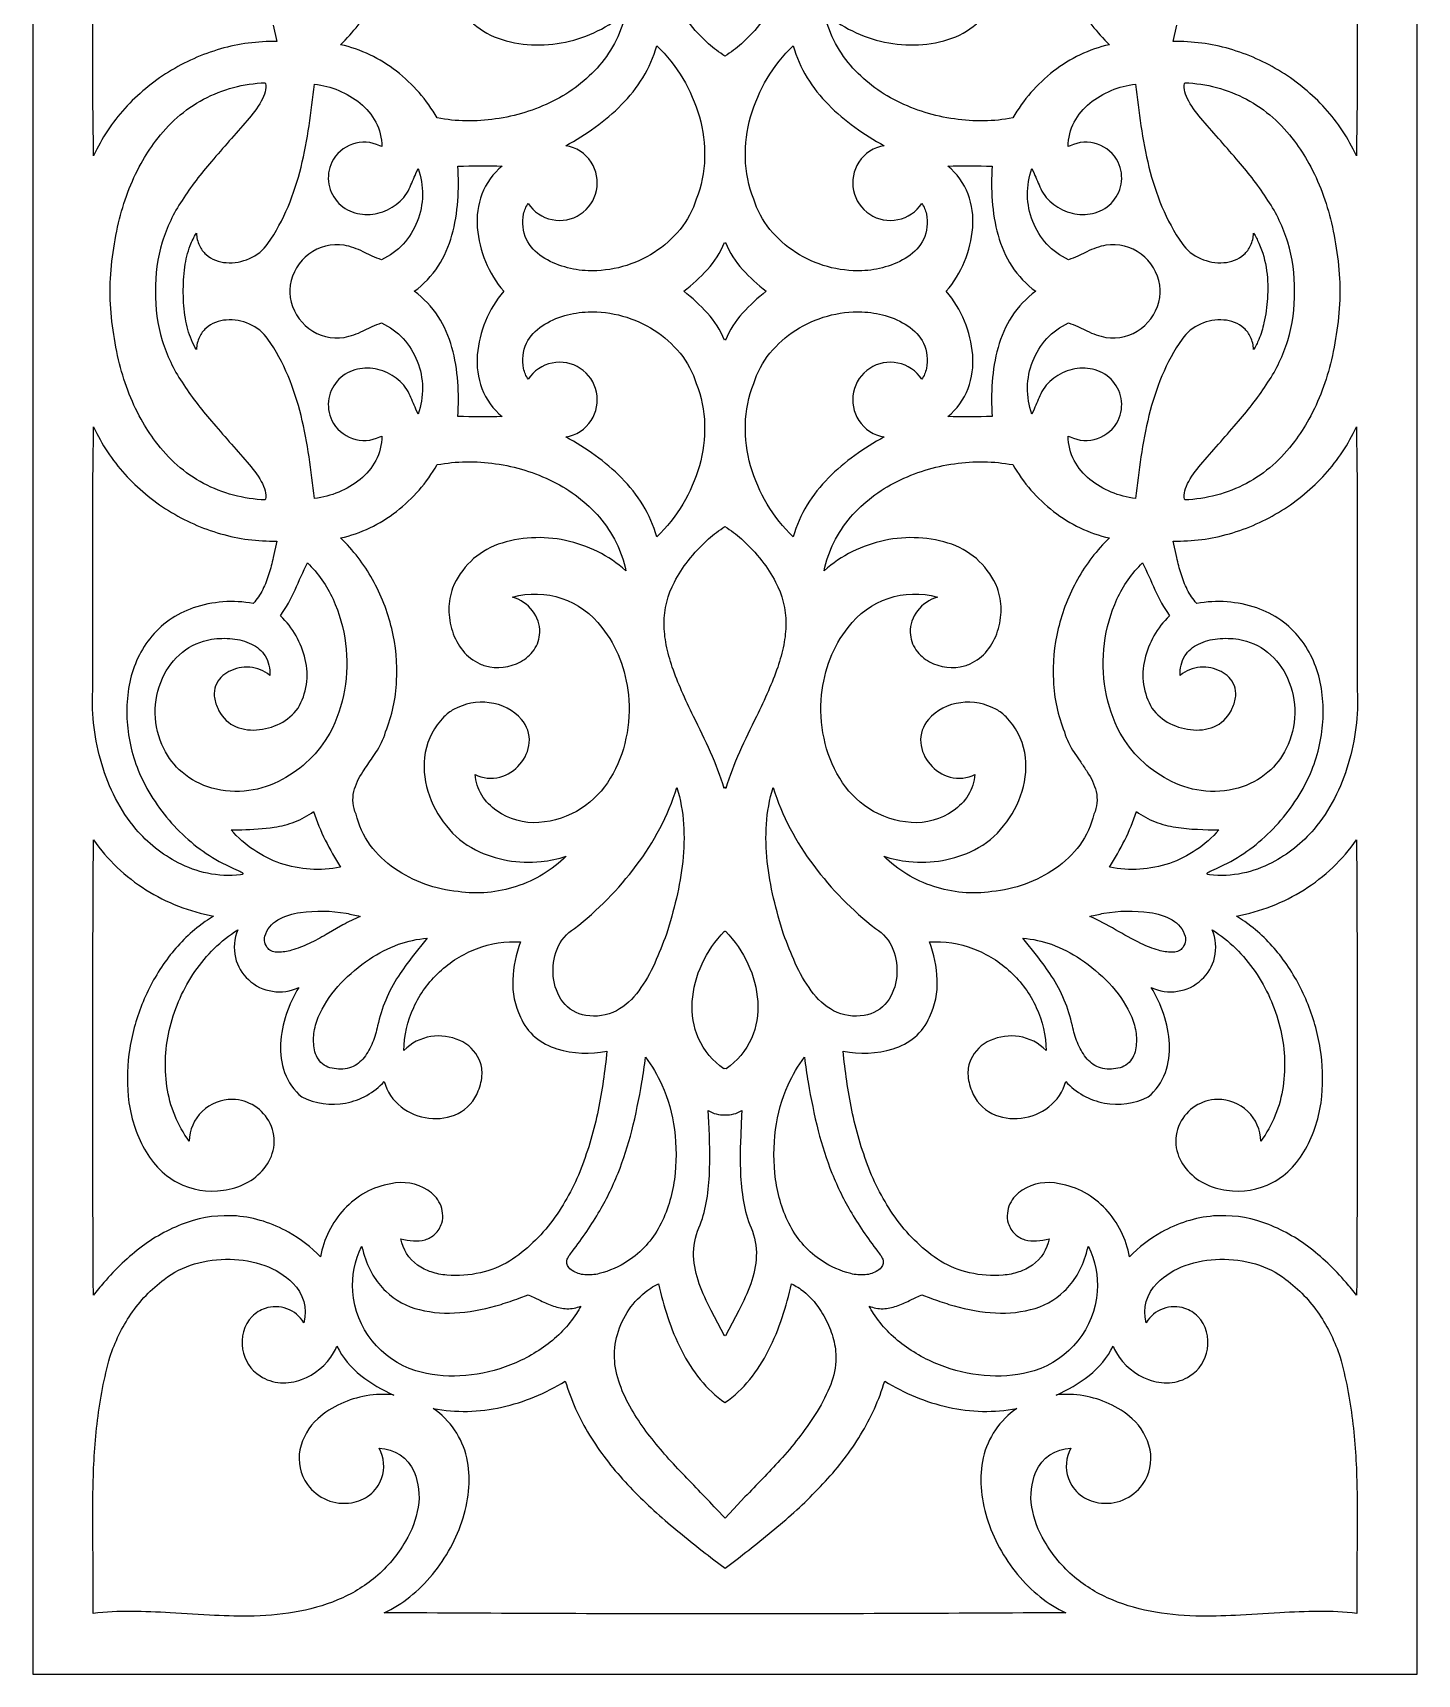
# Model space of a CAD drawing. Extents: x 10.7 to 28.6, y 1.8 to 37.6.
# Drawn here: x 10.74 to 28.63, y 1.81 to 23.03 of the extents above; entities that cross this region are included whole.
import ezdxf

# ---------------------------------------------------------------- set-up
doc = ezdxf.new("R2010")
doc.units = 0
doc.header["$LTSCALE"] = 100
doc.layers.add('LAYER_1', color=1, linetype='CONTINUOUS')

msp = doc.modelspace()

# ---------------------------------------------------------------- linework, layer by layer
at = {"layer": 'LAYER_1', "color": 7}
msp.add_lwpolyline([(10.737172, 19.685039), (10.737172, 1.810754), (19.685039, 1.810754), (28.632907, 1.810754), (28.632907, 19.685039), (28.632907, 37.559325), (19.685039, 37.559325), (10.737172, 37.559325), (10.737172, 19.685039)], close=True, dxfattribs=at)
for points in [[(19.685039, 26.093237), (19.695223, 26.112372, 0.034357), (19.872605, 25.640582, 0.008153), (20.091814, 25.179842, -0.0101), (20.245529, 24.849038, -0.020698), (20.36591, 24.542667, -0.034134), (20.444235, 24.254788, -0.048717), (20.471783, 23.979461, -0.120221), (20.339657, 23.442698, -0.049009), (20.162541, 23.16938, -0.036555), (19.89976, 22.88485, -0.03744), (19.685039, 22.724519, -0.03744), (19.470319, 22.88485, -0.036555), (19.207538, 23.16938, -0.049009), (19.030421, 23.442698, -0.120221), (18.898296, 23.979461, -0.048717), (18.925844, 24.254788, -0.034134), (19.004169, 24.542667, -0.020698), (19.12455, 24.849038, -0.0101), (19.278265, 25.179842, 0.008153), (19.497474, 25.640582, 0.034357), (19.674855, 26.112372), (19.685039, 26.093237)], [(18.802922, 22.858867, -0.132654), (19.353821, 21.940378, -0.075369), (19.421183, 21.407392, -0.086947), (19.314055, 20.876406, -0.095408), (19.104106, 20.485199, -0.080804), (18.770461, 20.188364, -0.151536), (17.914685, 19.950454, -0.059167), (17.612688, 19.999775, -0.078579), (17.322016, 20.131759, -0.131786), (17.119571, 20.356266, -0.163584), (17.082257, 20.683156, -0.114069), (17.14198, 20.821122, 0.199588), (17.449353, 20.611821, 0.199588), (17.814698, 20.681165, 0.199588), (18.023998, 20.988539, 0.199588), (17.954654, 21.353883, 0.218341), (17.626927, 21.566969, 0.029699), (18.006738, 21.806609, 0.042028), (18.348588, 22.097622, 0.057114), (18.623605, 22.446283, 0.070993), (18.802922, 22.858867)], [(20.567157, 22.858867, 0.070993), (20.746473, 22.446283, 0.057114), (21.021491, 22.097622, 0.042028), (21.36334, 21.806609, 0.029699), (21.743152, 21.566969, 0.218341), (21.415425, 21.353883, 0.199588), (21.346081, 20.988539, 0.199588), (21.555381, 20.681165, 0.199588), (21.920725, 20.611821, 0.199588), (22.228098, 20.821122, -0.114069), (22.287822, 20.683156, -0.163584), (22.250508, 20.356266, -0.131786), (22.048063, 20.131759, -0.078579), (21.75739, 19.999775, -0.059167), (21.455394, 19.950454, -0.151536), (20.599618, 20.188364, -0.080804), (20.265973, 20.485199, -0.095408), (20.056023, 20.876406, -0.086947), (19.948896, 21.407392, -0.075369), (20.016258, 21.940378, -0.132654), (20.567157, 22.858867)], [(12.324726, 19.685039, 0.08176), (12.409436, 19.047778, 0.068302), (12.665619, 18.509098, 0.033462), (13.047239, 18.006426, 0.001609), (13.50826, 17.477185, -0.049194), (13.68973, 17.228208, -0.063466), (13.740995, 17.105663, -0.130483), (13.743564, 16.99696), (13.740628, 16.988533, -0.111816), (12.944608, 17.201407, -0.111816), (12.324756, 17.744312, -0.035522), (12.136828, 18.031015, -0.068273), (11.846307, 18.799211, -0.05385), (11.735484, 19.685039, -0.05385), (11.846307, 20.570868, -0.068273), (12.136828, 21.339064, -0.035522), (12.324756, 21.625766, -0.111816), (12.944608, 22.168672, -0.111816), (13.740628, 22.381545), (13.743564, 22.373119, -0.130483), (13.740995, 22.264416, -0.063466), (13.68973, 22.141871, -0.049194), (13.50826, 21.892894, 0.001609), (13.047239, 21.363653, 0.033462), (12.665619, 20.860981, 0.068302), (12.409436, 20.322301, 0.08176), (12.324726, 19.685039)], [(14.059496, 19.685039, 0.032219), (14.065966, 19.605669, 0.199588), (14.306376, 19.202969, 0.199588), (14.761123, 19.088207, 0.067762), (15.005658, 19.173512), (15.125665, 19.229642, -0.027938), (15.24487, 19.276862, -0.196768), (15.706842, 18.780519, -0.181484), (15.718178, 18.097957), (15.689261, 18.161463, 0.007478), (15.603627, 18.360246, 0.117453), (15.436069, 18.561295, 0.103277), (15.19588, 18.675274, 0.115914), (14.932328, 18.67874, 0.140253), (14.694676, 18.54825, 0.154889), (14.564308, 18.300384, 0.159644), (14.603893, 18.016856, 0.199588), (14.868609, 17.78264, 0.199588), (15.221408, 17.804203), (15.249234, 17.813778, -0.119803), (15.170711, 17.497229, -0.099538), (14.970572, 17.25415, -0.140346), (14.378756, 17.007312, 0.008756), (14.308719, 17.544489, 0.02309), (14.204357, 18.078256, 0.038448), (14.036618, 18.591564, 0.053444), (13.776452, 19.067365, 0.140362), (13.536881, 19.261806, 0.122596), (13.237252, 19.314263, 0.16459), (12.975904, 19.209689, 0.101622), (12.890316, 19.093812, 0.093805), (12.851174, 18.933035, -0.033661), (12.786818, 19.056873, -0.060437), (12.710121, 19.333793, -0.038197), (12.68234, 19.665659, -0.037412), (12.70307, 19.998266, -0.057411), (12.771905, 20.277404, -0.042647), (12.851174, 20.437044, 0.093805), (12.890316, 20.276266, 0.101622), (12.975904, 20.16039, 0.16459), (13.237252, 20.055816, 0.122596), (13.536881, 20.108273, 0.140362), (13.776452, 20.302714, 0.053444), (14.036618, 20.778515, 0.038448), (14.204357, 21.291823, 0.02309), (14.308719, 21.82559, 0.008756), (14.378756, 22.362766, -0.140346), (14.970572, 22.115929, -0.099538), (15.170711, 21.872849, -0.119803), (15.249234, 21.556301), (15.221408, 21.565876, 0.199588), (14.868609, 21.587439, 0.199588), (14.603893, 21.353223, 0.159644), (14.564308, 21.069694, 0.154889), (14.694676, 20.821828, 0.140253), (14.932328, 20.691339, 0.115914), (15.19588, 20.694805, 0.103277), (15.436069, 20.808784, 0.117453), (15.603627, 21.009833, 0.007478), (15.689261, 21.208616), (15.718178, 21.272122, -0.181484), (15.706842, 20.58956, -0.196768), (15.24487, 20.093217, -0.027938), (15.125665, 20.140436), (15.005658, 20.196566, 0.067762), (14.761123, 20.281871, 0.199588), (14.306376, 20.16711, 0.199588), (14.065966, 19.764409, 0.032219), (14.059496, 19.685039)], [(26.585049, 19.060983, -0.03471), (26.518904, 18.933035, 0.093805), (26.479763, 19.093812, 0.101622), (26.394175, 19.209689, 0.16459), (26.132826, 19.314263, 0.122596), (25.833198, 19.261806, 0.140362), (25.593627, 19.067365, 0.053444), (25.33346, 18.591564, 0.038448), (25.165722, 18.078256, 0.02309), (25.06136, 17.544489, 0.008756), (24.991323, 17.007312, -0.140346), (24.399507, 17.25415, -0.099538), (24.199368, 17.497229, -0.119803), (24.120844, 17.813778), (24.148671, 17.804203, 0.199588), (24.501469, 17.78264, 0.199588), (24.766186, 18.016856, 0.159644), (24.805771, 18.300384, 0.154889), (24.675403, 18.54825, 0.140253), (24.437751, 18.67874, 0.115914), (24.174198, 18.675274, 0.103277), (23.93401, 18.561295, 0.117453), (23.766452, 18.360246, 0.007478), (23.680817, 18.161463), (23.651901, 18.097957, -0.181484), (23.663237, 18.780519, -0.196768), (24.125209, 19.276862, -0.027938), (24.244414, 19.229642), (24.364421, 19.173512, 0.067762), (24.608956, 19.088207, 0.199588), (25.063703, 19.202969, 0.199588), (25.304113, 19.605669, 0.032219), (25.310582, 19.685039, 0.032219), (25.304113, 19.764409, 0.199588), (25.063703, 20.16711, 0.199588), (24.608956, 20.281871, 0.067762), (24.364421, 20.196566), (24.244414, 20.140436, -0.027938), (24.125209, 20.093217, -0.196768), (23.663237, 20.58956, -0.181484), (23.651901, 21.272122), (23.680817, 21.208616, 0.007478), (23.766452, 21.009833, 0.117453), (23.93401, 20.808784, 0.103277), (24.174198, 20.694805, 0.115914), (24.437751, 20.691339, 0.140253), (24.675403, 20.821828, 0.154889), (24.805771, 21.069694, 0.159644), (24.766186, 21.353223, 0.199588), (24.501469, 21.587439, 0.199588), (24.148671, 21.565876), (24.120844, 21.556301, -0.119803), (24.199368, 21.872849, -0.099538), (24.399507, 22.115929, -0.140346), (24.991323, 22.362766, 0.008756), (25.06136, 21.82559, 0.02309), (25.165722, 21.291823, 0.038448), (25.33346, 20.778515, 0.053444), (25.593627, 20.302714, 0.140362), (25.833198, 20.108273, 0.122596), (26.132826, 20.055816, 0.16459), (26.394175, 20.16039, 0.101622), (26.479763, 20.276266, 0.093805), (26.518904, 20.437044, -0.034972), (26.585496, 20.308063, -0.0739), (26.686501, 19.950654, -0.050381), (26.69752, 19.591793, -0.038762), (26.652415, 19.279297, -0.044327), (26.585049, 19.060983)], [(27.634594, 19.685039, -0.05385), (27.523772, 18.799211, -0.068273), (27.23325, 18.031015, -0.035522), (27.045322, 17.744312, -0.111816), (26.42547, 17.201407, -0.111816), (25.629451, 16.988533), (25.626515, 16.99696, -0.130483), (25.629084, 17.105663, -0.063466), (25.680349, 17.228208, -0.049194), (25.861818, 17.477185, 0.001609), (26.32284, 18.006426, 0.033462), (26.70446, 18.509098, 0.068302), (26.960643, 19.047778, 0.08176), (27.045353, 19.685039, 0.08176), (26.960643, 20.322301, 0.068302), (26.70446, 20.860981, 0.033462), (26.32284, 21.363653, 0.001609), (25.861818, 21.892894, -0.049194), (25.680349, 22.141871, -0.063466), (25.629084, 22.264416, -0.130483), (25.626515, 22.373119), (25.629451, 22.381545, -0.111816), (26.42547, 22.168672, -0.111816), (27.045322, 21.625766, -0.035522), (27.23325, 21.339064, -0.068273), (27.523772, 20.570868, -0.05385), (27.634594, 19.685039)], [(16.824473, 19.685039, 0.156506), (16.482919, 18.861899, 0.108027), (16.541888, 18.428879, 0.134697), (16.805427, 18.066435, -0.017751), (16.231736, 18.06789, 0.03333), (16.230455, 18.516894, 0.050827), (16.155012, 18.959182, 0.074493), (15.976863, 19.360111, 0.094611), (15.667464, 19.685039, 0.094611), (15.976863, 20.009968, 0.074493), (16.155012, 20.410897, 0.050827), (16.230455, 20.853185, 0.03333), (16.231736, 21.302189, -0.017751), (16.805427, 21.303643, 0.134697), (16.541888, 20.9412, 0.108027), (16.482919, 20.50818, 0.156506), (16.824473, 19.685039)], [(23.702615, 19.685039, 0.094611), (23.393216, 19.360111, 0.074493), (23.215067, 18.959182, 0.050827), (23.139624, 18.516894, 0.03333), (23.138343, 18.06789, -0.017751), (22.564651, 18.066435, 0.134697), (22.828191, 18.428879, 0.108027), (22.88716, 18.861899, 0.156506), (22.545605, 19.685039, 0.156506), (22.88716, 20.50818, 0.108027), (22.828191, 20.9412, 0.134697), (22.564651, 21.303643, -0.017751), (23.138343, 21.302189, 0.03333), (23.139624, 20.853185, 0.050827), (23.215067, 20.410897, 0.074493), (23.393216, 20.009968, 0.094611), (23.702615, 19.685039)], [(20.217384, 19.685039, 0.042884), (19.912556, 19.403812, 0.087124), (19.691344, 19.054271), (19.685039, 19.061014), (19.678735, 19.054271, 0.087124), (19.457523, 19.403812, 0.042884), (19.152695, 19.685039, 0.042884), (19.457523, 19.966267, 0.087124), (19.678735, 20.315808), (19.685039, 20.309065), (19.691344, 20.315808, 0.087124), (19.912556, 19.966267, 0.042884), (20.217384, 19.685039)], [(18.802922, 16.511212, 0.070993), (18.623605, 16.923795, 0.057114), (18.348588, 17.272457, 0.042028), (18.006738, 17.56347, 0.029699), (17.626927, 17.803109, 0.218341), (17.954654, 18.016196, 0.199588), (18.023998, 18.38154, 0.199588), (17.814698, 18.688913, 0.199588), (17.449353, 18.758257, 0.199588), (17.14198, 18.548957, -0.114069), (17.082257, 18.686923, -0.163584), (17.119571, 19.013812, -0.131786), (17.322016, 19.23832, -0.078579), (17.612688, 19.370304, -0.059167), (17.914685, 19.419624, -0.151536), (18.770461, 19.181715, -0.080804), (19.104106, 18.88488, -0.095408), (19.314055, 18.493673, -0.086947), (19.421183, 17.962687, -0.075369), (19.353821, 17.429701, -0.132654), (18.802922, 16.511212)], [(20.567157, 16.511212, -0.132654), (20.016258, 17.429701, -0.075369), (19.948896, 17.962687, -0.086947), (20.056023, 18.493673, -0.095408), (20.265973, 18.88488, -0.080804), (20.599618, 19.181715, -0.151536), (21.455394, 19.419624, -0.059167), (21.75739, 19.370304, -0.078579), (22.048063, 19.23832, -0.131786), (22.250508, 19.013812, -0.163584), (22.287822, 18.686923, -0.114069), (22.228098, 18.548957, 0.199588), (21.920725, 18.758257, 0.199588), (21.555381, 18.688913, 0.199588), (21.346081, 18.38154, 0.199588), (21.415425, 18.016196, 0.218341), (21.743152, 17.803109, 0.029699), (21.36334, 17.56347, 0.042028), (21.021491, 17.272457, 0.057114), (20.746473, 16.923795, 0.070993), (20.567157, 16.511212)], [(12.070083, 12.733955, -0.055185), (11.807665, 13.129916, -0.046811), (11.627277, 13.578207, -0.084848), (11.511752, 14.523417, 0.002507), (11.512601, 16.227761, -0.005281), (11.522906, 17.932105, 0.076541), (11.927533, 17.320724, 0.070015), (12.491829, 16.850553, 0.069395), (13.163419, 16.552236, 0.074953), (13.88993, 16.456413), (13.844557, 16.243938, -0.020971), (13.789546, 16.031782, -0.042606), (13.709075, 15.830446, -0.064003), (13.587323, 15.650432, 0.127824), (12.810708, 15.592036, 0.144105), (12.247895, 15.194618, 0.11993), (11.982652, 14.593489, 0.090617), (11.982047, 13.908712, 0.085402), (12.213144, 13.26035, 0.08226), (12.707892, 12.633435, 0.087325), (13.369582, 12.209252, -0.029816), (13.426587, 12.182111, -0.03537), (13.442632, 12.171563, -0.080813), (13.451189, 12.162853, -0.084203), (13.452851, 12.159146, -0.121514), (13.452871, 12.155847, -0.195997), (13.44829, 12.150413, -0.074099), (13.438059, 12.146417), (13.422789, 12.143727, -0.081491), (12.993732, 12.163052, -0.067039), (12.617014, 12.297864, -0.097578), (12.070083, 12.733955)], [(27.299996, 12.733955, -0.097578), (26.753065, 12.297864, -0.067039), (26.376347, 12.163052, -0.081491), (25.947289, 12.143727), (25.93202, 12.146417, -0.074099), (25.921789, 12.150413, -0.195997), (25.917208, 12.155847, -0.121514), (25.917227, 12.159146, -0.084203), (25.918889, 12.162853, -0.080813), (25.927447, 12.171563, -0.03537), (25.943492, 12.182111, -0.029816), (26.000497, 12.209252, 0.087325), (26.662187, 12.633435, 0.08226), (27.156935, 13.26035, 0.085402), (27.388032, 13.908712, 0.090617), (27.387427, 14.593489, 0.11993), (27.122184, 15.194618, 0.144105), (26.559371, 15.592036, 0.127824), (25.782756, 15.650432, -0.064003), (25.661004, 15.830446, -0.042606), (25.580533, 16.031782, -0.020971), (25.525522, 16.243938), (25.480149, 16.456413, 0.074953), (26.20666, 16.552236, 0.069395), (26.87825, 16.850553, 0.070015), (27.442545, 17.320724, 0.076541), (27.847173, 17.932105, -0.005281), (27.857478, 16.227761, 0.002507), (27.858326, 14.523417, -0.084848), (27.742802, 13.578207, -0.046811), (27.562414, 13.129916, -0.055185), (27.299996, 12.733955)], [(16.235615, 11.925559, -0.127454), (15.411752, 12.224589, -0.082697), (15.100091, 12.528067, -0.099646), (14.915591, 12.928428, -0.160562), (14.886904, 13.218062, -0.086943), (15.003245, 13.474599, -0.00549), (15.129392, 13.660487), (15.171052, 13.723316, 0.079179), (15.296759, 13.989491, 0.082582), (15.440576, 14.648639, 0.07232), (15.37726, 15.325154, 0.068928), (15.128452, 15.960752, 0.073715), (14.715793, 16.497149, 0.110785), (15.437333, 16.840006, 0.097378), (15.96356, 17.444734, -0.081462), (16.719175, 17.457055, -0.080572), (17.460287, 17.227599, -0.100233), (18.063098, 16.763733, -0.126405), (18.403811, 16.072821, 0.131689), (17.622562, 16.464354, 0.135168), (16.751113, 16.414708, 0.213088), (16.164519, 15.849286, 0.090754), (16.115648, 15.575697, 0.080277), (16.160932, 15.290763, 0.091656), (16.295996, 15.040292, 0.118947), (16.516461, 14.870088, 0.029515), (16.587244, 14.843881, 0.194067), (17.041386, 14.897458, 0.116719), (17.216021, 15.050219, 0.147266), (17.290394, 15.276802, 0.170322), (17.197928, 15.554601, 0.16212), (16.937333, 15.732873, -0.309565), (18.093344, 15.340561, -0.07924), (18.326109, 14.935537, -0.067294), (18.435763, 14.469899, -0.076469), (18.405113, 13.909006, -0.08602), (18.202442, 13.391586, -0.110957), (17.827637, 13.000514, -0.12689), (17.280581, 12.818666, -0.171668), (16.734493, 12.970127, -0.100969), (16.541175, 13.172641, -0.122704), (16.454326, 13.441501, 0.188362), (16.774361, 13.406434, 0.150561), (17.034201, 13.572679, 0.157633), (17.154559, 13.850948, 0.199702), (17.056145, 14.151948, 0.182506), (16.638529, 14.367605, 0.158717), (16.176837, 14.279147, 0.072382), (16.051927, 14.18333, 0.150635), (15.810008, 13.723394, 0.120244), (15.843194, 13.224335, 0.096241), (16.082751, 12.774957, 0.105809), (16.459944, 12.464062, 0.140713), (17.306578, 12.314485, 0.053831), (17.632746, 12.383348, -0.117417), (16.987464, 11.992057, -0.115571), (16.235615, 11.925559)], [(23.134463, 11.925559, -0.115571), (22.382614, 11.992057, -0.117417), (21.737333, 12.383348, 0.053831), (22.063501, 12.314485, 0.140713), (22.910135, 12.464062, 0.105809), (23.287327, 12.774957, 0.096241), (23.526884, 13.224335, 0.120244), (23.560071, 13.723394, 0.150635), (23.318151, 14.18333, 0.072382), (23.193242, 14.279147, 0.158717), (22.731549, 14.367605, 0.182506), (22.313934, 14.151948, 0.199702), (22.21552, 13.850948, 0.157633), (22.335878, 13.572679, 0.150561), (22.595718, 13.406434, 0.188362), (22.915752, 13.441501, -0.122704), (22.828904, 13.172641, -0.100969), (22.635586, 12.970127, -0.171668), (22.089498, 12.818666, -0.12689), (21.542442, 13.000514, -0.110957), (21.167636, 13.391586, -0.08602), (20.964966, 13.909006, -0.076469), (20.934316, 14.469899, -0.067294), (21.04397, 14.935537, -0.07924), (21.276735, 15.340561, -0.309565), (22.432746, 15.732873, 0.16212), (22.172151, 15.554601, 0.170322), (22.079685, 15.276802, 0.147266), (22.154058, 15.050219, 0.116719), (22.328692, 14.897458, 0.194067), (22.782835, 14.843881, 0.029515), (22.853618, 14.870088, 0.118947), (23.074083, 15.040292, 0.091656), (23.209146, 15.290763, 0.080277), (23.254431, 15.575697, 0.090754), (23.205559, 15.849286, 0.213088), (22.618965, 16.414708, 0.135168), (21.747517, 16.464354, 0.131689), (20.966268, 16.072821, -0.126405), (21.306981, 16.763733, -0.100233), (21.909792, 17.227599, -0.080572), (22.650904, 17.457055, -0.081462), (23.406518, 17.444734, 0.097378), (23.932746, 16.840006, 0.110785), (24.654285, 16.497149, 0.073715), (24.241626, 15.960752, 0.068928), (23.992818, 15.325154, 0.07232), (23.929503, 14.648639, 0.082582), (24.07332, 13.989491, 0.079179), (24.199027, 13.723316), (24.283515, 13.598355, -0.010107), (24.366833, 13.474599, -0.086943), (24.483175, 13.218062, -0.160562), (24.454487, 12.928428, -0.099646), (24.269988, 12.528067, -0.082697), (23.958327, 12.224589, -0.127454), (23.134463, 11.925559)], [(19.685039, 13.276842), (19.674855, 13.257707, 0.034357), (19.497474, 13.729497, 0.008153), (19.278265, 14.190237, -0.0101), (19.12455, 14.521041, -0.020698), (19.004169, 14.827412, -0.034134), (18.925844, 15.11529, -0.048717), (18.898296, 15.390618, -0.120221), (19.030421, 15.927381, -0.049009), (19.207538, 16.200699, -0.036555), (19.470319, 16.485228, -0.03744), (19.685039, 16.64556, -0.03744), (19.89976, 16.485228, -0.036555), (20.162541, 16.200699, -0.049009), (20.339657, 15.927381, -0.120221), (20.471783, 15.390618, -0.048717), (20.444235, 15.11529, -0.034134), (20.36591, 14.827412, -0.020698), (20.245529, 14.521041, -0.0101), (20.091814, 14.190237, 0.008153), (19.872605, 13.729497, 0.034357), (19.695223, 13.257707), (19.685039, 13.276842)], [(13.047212, 15.187464, -0.064927), (13.317127, 15.194167, -0.087831), (13.564103, 15.125586, -0.139021), (13.740642, 14.971397, -0.157326), (13.799245, 14.721275, 0.163059), (13.54045, 14.825266, 0.137543), (13.272835, 14.771224, 0.18578), (13.100513, 14.586248, 0.110081), (13.082621, 14.453126, 0.094218), (13.127594, 14.297432, 0.18282), (13.33087, 14.072773, 0.133476), (13.627028, 14.015738, 0.103149), (13.932916, 14.099187, 0.123538), (14.165379, 14.295977, 0.193251), (14.259398, 14.927498, 0.144177), (13.939879, 15.49137, 0.044601), (14.126644, 15.82671, -0.004335), (14.286131, 16.176599, -0.093979), (14.617736, 15.705722, -0.077123), (14.779334, 15.1333, -0.073382), (14.766564, 14.531601, -0.083303), (14.575064, 13.972893, -0.141521), (13.96207, 13.374368, -0.088062), (13.528836, 13.230628, -0.106171), (13.052195, 13.264498, -0.107484), (12.666343, 13.467723, -0.104381), (12.430332, 13.775062, -0.225331), (12.41323, 14.68484, -0.114844), (12.670137, 15.018686, -0.133096), (13.047212, 15.187464)], [(26.322866, 15.187464, -0.133096), (26.699942, 15.018686, -0.114844), (26.956849, 14.68484, -0.225331), (26.939747, 13.775062, -0.104381), (26.703735, 13.467723, -0.107484), (26.317884, 13.264498, -0.106171), (25.841243, 13.230628, -0.088062), (25.408008, 13.374368, -0.141521), (24.795015, 13.972893, -0.083303), (24.603515, 14.531601, -0.073382), (24.590745, 15.1333, -0.077123), (24.752343, 15.705722, -0.093979), (25.083948, 16.176599, -0.004335), (25.243435, 15.82671, 0.044601), (25.4302, 15.49137, 0.144177), (25.110681, 14.927498, 0.193251), (25.2047, 14.295977, 0.123538), (25.437163, 14.099187, 0.103149), (25.743051, 14.015738, 0.133476), (26.039209, 14.072773, 0.18282), (26.242485, 14.297432, 0.094218), (26.287458, 14.453126, 0.110081), (26.269566, 14.586248, 0.18578), (26.097243, 14.771224, 0.137543), (25.829629, 14.825266, 0.163059), (25.570834, 14.721275, -0.157326), (25.629437, 14.971397, -0.139021), (25.805976, 15.125586, -0.087831), (26.052952, 15.194167, -0.064927), (26.322866, 15.187464)], [(17.885403, 10.324266, -0.19389), (17.589525, 10.501127, -0.138476), (17.465682, 10.826973, -0.122751), (17.514965, 11.182371, -0.165706), (17.738464, 11.447886, 0.064673), (18.538262, 12.261445, 0.084491), (19.063823, 13.270315, -0.05667), (19.149393, 12.796356, -0.043715), (19.138444, 12.316668, -0.030649), (19.056117, 11.840254, -0.019166), (18.927553, 11.376114, -0.017176), (18.775901, 11.001857, -0.053454), (18.569056, 10.642148, -0.112881), (18.280922, 10.38646, -0.159035), (17.885403, 10.324266)], [(21.484676, 10.324266, -0.159035), (21.089156, 10.38646, -0.112881), (20.801022, 10.642148, -0.053454), (20.594178, 11.001857, -0.017176), (20.442526, 11.376114, -0.019166), (20.313962, 11.840254, -0.030649), (20.231635, 12.316668, -0.043715), (20.220685, 12.796356, -0.05667), (20.306256, 13.270315, 0.084491), (20.831816, 12.261445, 0.064673), (21.631614, 11.447886, -0.165706), (21.855114, 11.182371, -0.122751), (21.904397, 10.826973, -0.138476), (21.780553, 10.501127, -0.19389), (21.484676, 10.324266)], [(14.365662, 12.961889, 0.03972), (14.518238, 12.590845, 0.018889), (14.713369, 12.239804), (14.712155, 12.239865, -0.130044), (13.940998, 12.290089, -0.130044), (13.30072, 12.722811), (13.438929, 12.725804, 0.031247), (13.856832, 12.758333, 0.050916), (14.123159, 12.827832, 0.072904), (14.365662, 12.961889)], [(25.004417, 12.961889, 0.072904), (25.24692, 12.827832, 0.050916), (25.513247, 12.758333, 0.027868), (25.791394, 12.730843), (25.931149, 12.725804), (26.069359, 12.722811, -0.130044), (25.42908, 12.290089, -0.130044), (24.657924, 12.239865), (24.65671, 12.239804, 0.018889), (24.85184, 12.590845, 0.03972), (25.004417, 12.961889)], [(11.519511, 6.70802, -0.002718), (11.520481, 12.59624, 0.100467), (12.200194, 11.950352, 0.094102), (13.073765, 11.608889, 0.016002), (12.966934, 11.538913), (12.888137, 11.480798, 0.069212), (12.468306, 11.046112, 0.059929), (12.162851, 10.503079, 0.058648), (11.990606, 9.899273, 0.065212), (11.970402, 9.282272, 0.094957), (12.159704, 8.633482, 0.066151), (12.34958, 8.36311, 0.084021), (12.606847, 8.164298, 0.154198), (13.20029, 8.064861, 0.085254), (13.490637, 8.155472, 0.104246), (13.725667, 8.345738, 0.129079), (13.851023, 8.615812, 0.15532), (13.8047, 8.927449, 0.286865), (13.318093, 9.2391, 0.199588), (12.926751, 9.084938, 0.199588), (12.759035, 8.69921, -0.12306), (12.470423, 9.405929, -0.0985), (12.511651, 10.177933, -0.089679), (12.833572, 10.893744, -0.102087), (13.38704, 11.431883, 0.15852), (13.35592, 11.072318, 0.147595), (13.523249, 10.788177, 0.307922), (14.175563, 10.68749, 0.054078), (14.014205, 10.3392, 0.069043), (13.939455, 9.957949, 0.101272), (13.992458, 9.5877, 0.129301), (14.214359, 9.272417, 0.166704), (14.780655, 9.193128, 0.162283), (15.280756, 9.47173, 0.168715), (15.498194, 9.14427, 0.134432), (15.85857, 8.997573, 0.147861), (16.233858, 9.057646, 0.188517), (16.496032, 9.350493, 0.093121), (16.544217, 9.571059, 0.107308), (16.508345, 9.756196, 0.185803), (16.256286, 10.00214, 0.145278), (15.883567, 10.052226, 0.168527), (15.533898, 9.870356, -0.105686), (15.661954, 10.430022, -0.096467), (15.99387, 10.888076, -0.09755), (16.473088, 11.188372, -0.107828), (17.043051, 11.274761, 0.079046), (16.941758, 10.786662, 0.129389), (17.043051, 10.304383, 0.124785), (17.232665, 10.044777, 0.095466), (17.513207, 9.893694, 0.127063), (18.157943, 9.864536, -0.026246), (18.044784, 9.101481, -0.043071), (17.825512, 8.350473, -0.065881), (17.457847, 7.677572, -0.089189), (16.899507, 7.148836, -0.078539), (16.522317, 6.999973, -0.080277), (16.089707, 6.967588, -0.056406), (15.886675, 7.009537, -0.075264), (15.710653, 7.097963, -0.191599), (15.494132, 7.43738, 0.048857), (15.656415, 7.411647, 0.082487), (15.807468, 7.426832, 0.120839), (15.934608, 7.49821, 0.116698), (16.025149, 7.641057, 0.173173), (16.001795, 7.891153, 0.138547), (15.84196, 8.066961, 0.202546), (15.364167, 8.148796, 0.089803), (15.036169, 8.035546, 0.077863), (14.763136, 7.82073, 0.148642), (14.457802, 7.20315, 0.073688), (14.042491, 7.522527, 0.108179), (13.37054, 7.73303, 0.102524), (12.733393, 7.650686, 0.077376), (12.154039, 7.341859, 0.056867), (11.655468, 6.872915, 0.008389), (11.519511, 6.70802)], [(27.850567, 6.70802, 0.008389), (27.71461, 6.872915, 0.056867), (27.21604, 7.341859, 0.077376), (26.636686, 7.650686, 0.102524), (25.999538, 7.73303, 0.108179), (25.327587, 7.522527, 0.073688), (24.912277, 7.20315, 0.148642), (24.606943, 7.82073, 0.077863), (24.33391, 8.035546, 0.089803), (24.005912, 8.148796, 0.202546), (23.528119, 8.066961, 0.138547), (23.368283, 7.891153, 0.173173), (23.34493, 7.641057, 0.116698), (23.435471, 7.49821, 0.120839), (23.56261, 7.426832, 0.082487), (23.713664, 7.411647, 0.048857), (23.875946, 7.43738, -0.191599), (23.659425, 7.097963, -0.075264), (23.483404, 7.009537, -0.056406), (23.280372, 6.967588, -0.080277), (22.847761, 6.999973, -0.078539), (22.470572, 7.148836, -0.089189), (21.912232, 7.677572, -0.065881), (21.544566, 8.350473, -0.043071), (21.325295, 9.101481, -0.026246), (21.212136, 9.864536, 0.127063), (21.856872, 9.893694, 0.095466), (22.137413, 10.044777, 0.124785), (22.327027, 10.304383, 0.129389), (22.428321, 10.786662, 0.079046), (22.327027, 11.274761, -0.107828), (22.896991, 11.188372, -0.09755), (23.376209, 10.888076, -0.096467), (23.708125, 10.430022, -0.105686), (23.836181, 9.870356, 0.168527), (23.486512, 10.052226, 0.145278), (23.113792, 10.00214, 0.185803), (22.861734, 9.756196, 0.107308), (22.825862, 9.571059, 0.093121), (22.874047, 9.350493, 0.188517), (23.136221, 9.057646, 0.147861), (23.511509, 8.997573, 0.134432), (23.871885, 9.14427, 0.168715), (24.089323, 9.47173, 0.162283), (24.589424, 9.193128, 0.166704), (25.15572, 9.272417, 0.129301), (25.377621, 9.5877, 0.101272), (25.430624, 9.957949, 0.069043), (25.355874, 10.3392, 0.054078), (25.194516, 10.68749, 0.307922), (25.846829, 10.788177, 0.147595), (26.014159, 11.072318, 0.15852), (25.983039, 11.431883, -0.102087), (26.536506, 10.893744, -0.089679), (26.858428, 10.177933, -0.0985), (26.899656, 9.405929, -0.12306), (26.611044, 8.69921, 0.199588), (26.443328, 9.084938, 0.199588), (26.051985, 9.2391, 0.286865), (25.565378, 8.927449, 0.15532), (25.519055, 8.615812, 0.129079), (25.644412, 8.345738, 0.104246), (25.879442, 8.155472, 0.085254), (26.169789, 8.064861, 0.154198), (26.763232, 8.164298, 0.084021), (27.020499, 8.36311, 0.066151), (27.210375, 8.633482, 0.094957), (27.399677, 9.282272, 0.065212), (27.379473, 9.899273, 0.058648), (27.207227, 10.503079, 0.059929), (26.901773, 11.046112, 0.069212), (26.481941, 11.480798), (26.403145, 11.538913, 0.016002), (26.296314, 11.608889, 0.094102), (27.169884, 11.950352, 0.100467), (27.849597, 12.59624, -0.002718), (27.850567, 6.70802)], [(14.789359, 11.645257, -0.018502), (14.967481, 11.605009, 0.026338), (14.746017, 11.495294), (14.52839, 11.370992, -0.018992), (14.308432, 11.254193, -0.043033), (14.079976, 11.166983, -0.068695), (13.910036, 11.141241, -0.079074), (13.833848, 11.153117, -0.140936), (13.77734, 11.190924, -0.114014), (13.735252, 11.271883, -0.125238), (13.736569, 11.348228, -0.200523), (13.904468, 11.559756, -0.09509), (14.19748, 11.656285, -0.077873), (14.789359, 11.645257)], [(24.58072, 11.645257, -0.077873), (25.172599, 11.656285, -0.09509), (25.465611, 11.559756, -0.200523), (25.63351, 11.348228, -0.125238), (25.634827, 11.271883, -0.114014), (25.592739, 11.190924, -0.140936), (25.536231, 11.153117, -0.079074), (25.460043, 11.141241, -0.068695), (25.290102, 11.166983, -0.043033), (25.061647, 11.254193, -0.017122), (24.732969, 11.433586, 0.027774), (24.402598, 11.605009, -0.018502), (24.58072, 11.645257)], [(14.632868, 9.640491, -0.209043), (14.443179, 9.737166, -0.141649), (14.370576, 9.931959, -0.076346), (14.380511, 10.145106, -0.05996), (14.449831, 10.354445, -0.079965), (14.720322, 10.741264, -0.055941), (15.089435, 11.051552, -0.061936), (15.464555, 11.244444, -0.063007), (15.83505, 11.32374), (15.643068, 11.083136, 0.023642), (15.462912, 10.834218, 0.091598), (15.1949, 10.190688, -0.041722), (15.128789, 9.974672, -0.072202), (15.019119, 9.781808, -0.12798), (14.856831, 9.655834, -0.152853), (14.632868, 9.640491)], [(19.685039, 9.641206), (19.670976, 9.634187, -0.138121), (19.342811, 10.028122, -0.11975), (19.262469, 10.504848, -0.092854), (19.388442, 10.990938, -0.085753), (19.67922, 11.41297), (19.685039, 11.408394), (19.690859, 11.41297, -0.085753), (19.981637, 10.990938, -0.092854), (20.10761, 10.504848, -0.11975), (20.027268, 10.028122, -0.138121), (19.699103, 9.634187), (19.685039, 9.641206)], [(24.737211, 9.640491, -0.152853), (24.513247, 9.655834, -0.12798), (24.35096, 9.781808, -0.072202), (24.24129, 9.974672, -0.041722), (24.175179, 10.190688, 0.091598), (23.907167, 10.834218, 0.023642), (23.72701, 11.083136), (23.535029, 11.32374, -0.063007), (23.905524, 11.244444, -0.061936), (24.280644, 11.051552, -0.055941), (24.649757, 10.741264, -0.079965), (24.920248, 10.354445, -0.05996), (24.989568, 10.145106, -0.076346), (24.999502, 9.931959, -0.141649), (24.9269, 9.737166, -0.209043), (24.737211, 9.640491)], [(17.710908, 7.027877, -0.100918), (17.655643, 7.080773, -0.146141), (17.638882, 7.134933, -0.110741), (17.65224, 7.189928, -0.05617), (17.687333, 7.245332, 0.032262), (18.047453, 7.769758, 0.037942), (18.302057, 8.285601, 0.03299), (18.479957, 8.835297, 0.020597), (18.609969, 9.461283, 0.008185), (18.659378, 9.784035, -0.05238), (18.868456, 9.429538, -0.072516), (19.030414, 8.85098, -0.068283), (19.030836, 8.205781, -0.089096), (18.840369, 7.603044, -0.128039), (18.429662, 7.151873, -0.082444), (18.060061, 6.987949, -0.079923), (17.873866, 6.972297, -0.126965), (17.710908, 7.027877)], [(21.65917, 7.027877, -0.126965), (21.496213, 6.972297, -0.079923), (21.310018, 6.987949, -0.082444), (20.940417, 7.151873, -0.128039), (20.529709, 7.603044, -0.089096), (20.339243, 8.205781, -0.068283), (20.339665, 8.85098, -0.072516), (20.501623, 9.429538, -0.05238), (20.710701, 9.784035, 0.008185), (20.76011, 9.461283, 0.020597), (20.890121, 8.835297, 0.03299), (21.068022, 8.285601, 0.037942), (21.322626, 7.769758, 0.032262), (21.682746, 7.245332, -0.05617), (21.717839, 7.189928, -0.110741), (21.731197, 7.134933, -0.146141), (21.714436, 7.080773, -0.100918), (21.65917, 7.027877)], [(19.685039, 6.188618), (19.680675, 6.182823), (19.505676, 6.512373, -0.03481), (19.352239, 6.858281, -0.075823), (19.279978, 7.216103, -0.112203), (19.34851, 7.581394, 0.055446), (19.442599, 7.902027, 0.032777), (19.48258, 8.255442, 0.025088), (19.474396, 8.946073), (19.467298, 9.095411, 0.147151), (19.685039, 9.040434, 0.147151), (19.90278, 9.095411), (19.899753, 9.030745), (19.8846, 8.676165, 0.017713), (19.885432, 8.296686, 0.033411), (19.924095, 7.921398, 0.056968), (20.022432, 7.579389, -0.111963), (20.090051, 7.214621, -0.075567), (20.017505, 6.857319, -0.034688), (19.864165, 6.511911), (19.689404, 6.182823), (19.685039, 6.188618)], [(14.991761, 7.337164, 0.019641), (15.013571, 7.251055, 0.061634), (15.133658, 6.969802, 0.069401), (15.299735, 6.759203, 0.128492), (15.736156, 6.522234, 0.083961), (16.255416, 6.484689, 0.053915), (16.790096, 6.591111, 0.015099), (17.022508, 6.670721), (17.139071, 6.715779), (17.220027, 6.678955), (17.301626, 6.639499, 0.029699), (17.468046, 6.568537, 0.075712), (17.640922, 6.534584, 0.109602), (17.822845, 6.569325, -0.019596), (17.76457, 6.470888, -0.090603), (17.36974, 6.058886, -0.073556), (16.843407, 5.782505, -0.072383), (16.258469, 5.665781, -0.087162), (15.687821, 5.73275, -0.309353), (14.874924, 6.757546, -0.136288), (14.985422, 7.338914, -0.05071), (14.991761, 7.337164)], [(24.378318, 7.337164, -0.05071), (24.384657, 7.338914, -0.136288), (24.495155, 6.757546, -0.309353), (23.682257, 5.73275, -0.087162), (23.11161, 5.665781, -0.072383), (22.526671, 5.782505, -0.073556), (22.000339, 6.058886, -0.090603), (21.605509, 6.470888, -0.019596), (21.547234, 6.569325, 0.109602), (21.729157, 6.534584, 0.075712), (21.902033, 6.568537, 0.029699), (22.068453, 6.639499), (22.150051, 6.678955), (22.231008, 6.715779), (22.347571, 6.670721, 0.015099), (22.579983, 6.591111, 0.053915), (23.114663, 6.484689, 0.083961), (23.633922, 6.522234, 0.128492), (24.070343, 6.759203, 0.069401), (24.236421, 6.969802, 0.061634), (24.356508, 7.251055, 0.019641), (24.378318, 7.337164)], [(11.518057, 2.596159, 0.005681), (11.514685, 3.42788, -0.009012), (11.516905, 4.263466, -0.023935), (11.573772, 5.093687, -0.038954), (11.734343, 5.909313, -0.072084), (12.005483, 6.462734, -0.08525), (12.434586, 6.912802, -0.094704), (12.828958, 7.11331, -0.077574), (13.286658, 7.17476, -0.082943), (13.734286, 7.093258, -0.110471), (14.09844, 6.864912, -0.273168), (14.23951, 6.354073, 0.170667), (14.022341, 6.534967, 0.170667), (13.739724, 6.538419, 0.116792), (13.572664, 6.435789, 0.236528), (13.448831, 6.010356, 0.211154), (13.674737, 5.665762, 0.129181), (13.938911, 5.578282, 0.103962), (14.209388, 5.619149, 0.173713), (14.626098, 5.965475, 0.033657), (14.667784, 6.051888, 0.111083), (14.979362, 5.669629, 0.06465), (15.405872, 5.419033, 0.074671), (15.04732, 5.408654, 0.064207), (14.71943, 5.306561, 0.077834), (14.422467, 5.113138, 0.158394), (14.190856, 4.712087, 0.210195), (14.286921, 4.263038, 0.287593), (14.857926, 4.027009, 0.123801), (15.09179, 4.128121, 0.144015), (15.245387, 4.341664, 0.215495), (15.213833, 4.730894, -0.294779), (15.665726, 4.426623, -0.14204), (15.718057, 3.969857, -0.092847), (15.554409, 3.527939, -0.087055), (15.16849, 3.066587, -0.07594), (14.67757, 2.770271, -0.056766), (14.117891, 2.61094, -0.040293), (13.525694, 2.560546, -0.015466), (13.020884, 2.574301), (12.513295, 2.604626, 0.013755), (12.009996, 2.621815, 0.029637), (11.518057, 2.596159)], [(27.852022, 2.596159, 0.029637), (27.360082, 2.621815, 0.013755), (26.856783, 2.604626), (26.349194, 2.574301, -0.015466), (25.844385, 2.560546, -0.040293), (25.252187, 2.61094, -0.056766), (24.692508, 2.770271, -0.07594), (24.201589, 3.066587, -0.087055), (23.81567, 3.527939, -0.092847), (23.652021, 3.969857, -0.14204), (23.704353, 4.426623, -0.294779), (24.156245, 4.730894, 0.215495), (24.124692, 4.341664, 0.144015), (24.278289, 4.128121, 0.123801), (24.512152, 4.027009, 0.287593), (25.083157, 4.263038, 0.210195), (25.179222, 4.712087, 0.158394), (24.947611, 5.113138, 0.077834), (24.650649, 5.306561, 0.064207), (24.322759, 5.408654, 0.074671), (23.964207, 5.419033, 0.06465), (24.390717, 5.669629, 0.111083), (24.702295, 6.051888, 0.033657), (24.743981, 5.965475, 0.173713), (25.160691, 5.619149, 0.103962), (25.431167, 5.578282, 0.129181), (25.695342, 5.665762, 0.211154), (25.921247, 6.010356, 0.236528), (25.797415, 6.435789, 0.116792), (25.630355, 6.538419, 0.170667), (25.347738, 6.534967, 0.170667), (25.130569, 6.354073, -0.273168), (25.271639, 6.864912, -0.110471), (25.635793, 7.093258, -0.082943), (26.08342, 7.17476, -0.077574), (26.54112, 7.11331, -0.094704), (26.935493, 6.912802, -0.08525), (27.364596, 6.462734, -0.072084), (27.635736, 5.909313, -0.038954), (27.796306, 5.093687, -0.023935), (27.853174, 4.263466, -0.009012), (27.855394, 3.42788, 0.005681), (27.852022, 2.596159)], [(19.685043, 3.826458), (19.574921, 3.944966, 0.001941), (19.10524, 4.435619, -0.030551), (18.66376, 4.952601, -0.027617), (18.475235, 5.238226, -0.046836), (18.326208, 5.557228, -0.174723), (18.307808, 6.245483, -0.168899), (18.725297, 6.799736, -0.038575), (18.826199, 6.856414, 0.027346), (18.94503, 6.422735, 0.03695), (19.122148, 5.997031, 0.052738), (19.366001, 5.617673, 0.074959), (19.685039, 5.32303, 0.074959), (20.004078, 5.617673, 0.052738), (20.247931, 5.997031, 0.03695), (20.425048, 6.422735, 0.027346), (20.543879, 6.856414, -0.060578), (20.704516, 6.756023, -0.062025), (20.874151, 6.57856, -0.051631), (21.009128, 6.353593, -0.053848), (21.095363, 6.104521, -0.068316), (21.118774, 5.854745, -0.082981), (21.034382, 5.514561, -0.043445), (20.850421, 5.165771, -0.041594), (20.39495, 4.576091, -0.005762), (19.943406, 4.101492), (19.794929, 3.944721), (19.685043, 3.826458)], [(19.685039, 2.591372, -0.001995), (15.279301, 2.605373, 0.062932), (15.610799, 2.810186, 0.051668), (15.902147, 3.098465, 0.096508), (16.300538, 3.829924, 0.058589), (16.375654, 4.225355, 0.073788), (16.346767, 4.608755, 0.19002), (15.913126, 5.243967, 0.101782), (16.799063, 5.261607, 0.085214), (17.620622, 5.598948, 0.065368), (17.93352, 4.901401, 0.048248), (18.392538, 4.29811, 0.030109), (18.945906, 3.767735, 0.013848), (19.541852, 3.288937), (19.685123, 3.179063), (19.84122, 3.298908, 0.014067), (20.43364, 3.775879, 0.030177), (20.983109, 4.304213, 0.048137), (21.438693, 4.904904, 0.065052), (21.749456, 5.598948, 0.085214), (22.571016, 5.261607, 0.101782), (23.456953, 5.243967, 0.19002), (23.023312, 4.608755, 0.073788), (22.994425, 4.225355, 0.058589), (23.069541, 3.829924, 0.096508), (23.467932, 3.098465, 0.051668), (23.75928, 2.810186, 0.062932), (24.090778, 2.605373, -0.001995), (19.685039, 2.591372)]]:
    msp.add_lwpolyline(points, format="xyb", close=True, dxfattribs=at)
for points in [[(16.164519, 23.520793, 0.213088), (16.751113, 22.955371, 0.135168), (17.622562, 22.905725, 0.131689), (18.403811, 23.297258, -0.126405), (18.063098, 22.606346, -0.100233), (17.460287, 22.14248, -0.080572), (16.719175, 21.913024, -0.081462), (15.96356, 21.925345, 0.097378), (15.437333, 22.530073, 0.110785), (14.715793, 22.87293, 0.073715), (15.128452, 23.409326, 0.068928)], [(24.241626, 23.409326, 0.073715), (24.654285, 22.87293, 0.110785), (23.932746, 22.530073, 0.097378), (23.406518, 21.925345, -0.081462), (22.650904, 21.913024, -0.080572), (21.909792, 22.14248, -0.100233), (21.306981, 22.606346, -0.126405), (20.966268, 23.297258, 0.131689), (21.747517, 22.905725, 0.135168), (22.618965, 22.955371, 0.213088), (23.205559, 23.520793, 0.090754)], [(13.844557, 23.12614), (13.88993, 22.913666, 0.074953), (13.163419, 22.817843, 0.069395), (12.491829, 22.519525, 0.070015), (11.927533, 22.049355, 0.076541), (11.522906, 21.437974, -0.005281), (11.512601, 23.142318, 0.002507)], [(27.857478, 23.142318, -0.005281), (27.847173, 21.437974, 0.076541), (27.442545, 22.049355, 0.070015), (26.87825, 22.519525, 0.069395), (26.20666, 22.817843, 0.074953), (25.480149, 22.913666), (25.525522, 23.12614, -0.020971)]]:
    msp.add_lwpolyline(points, format="xyb", dxfattribs=at)

doc.saveas('drawing.dxf')
